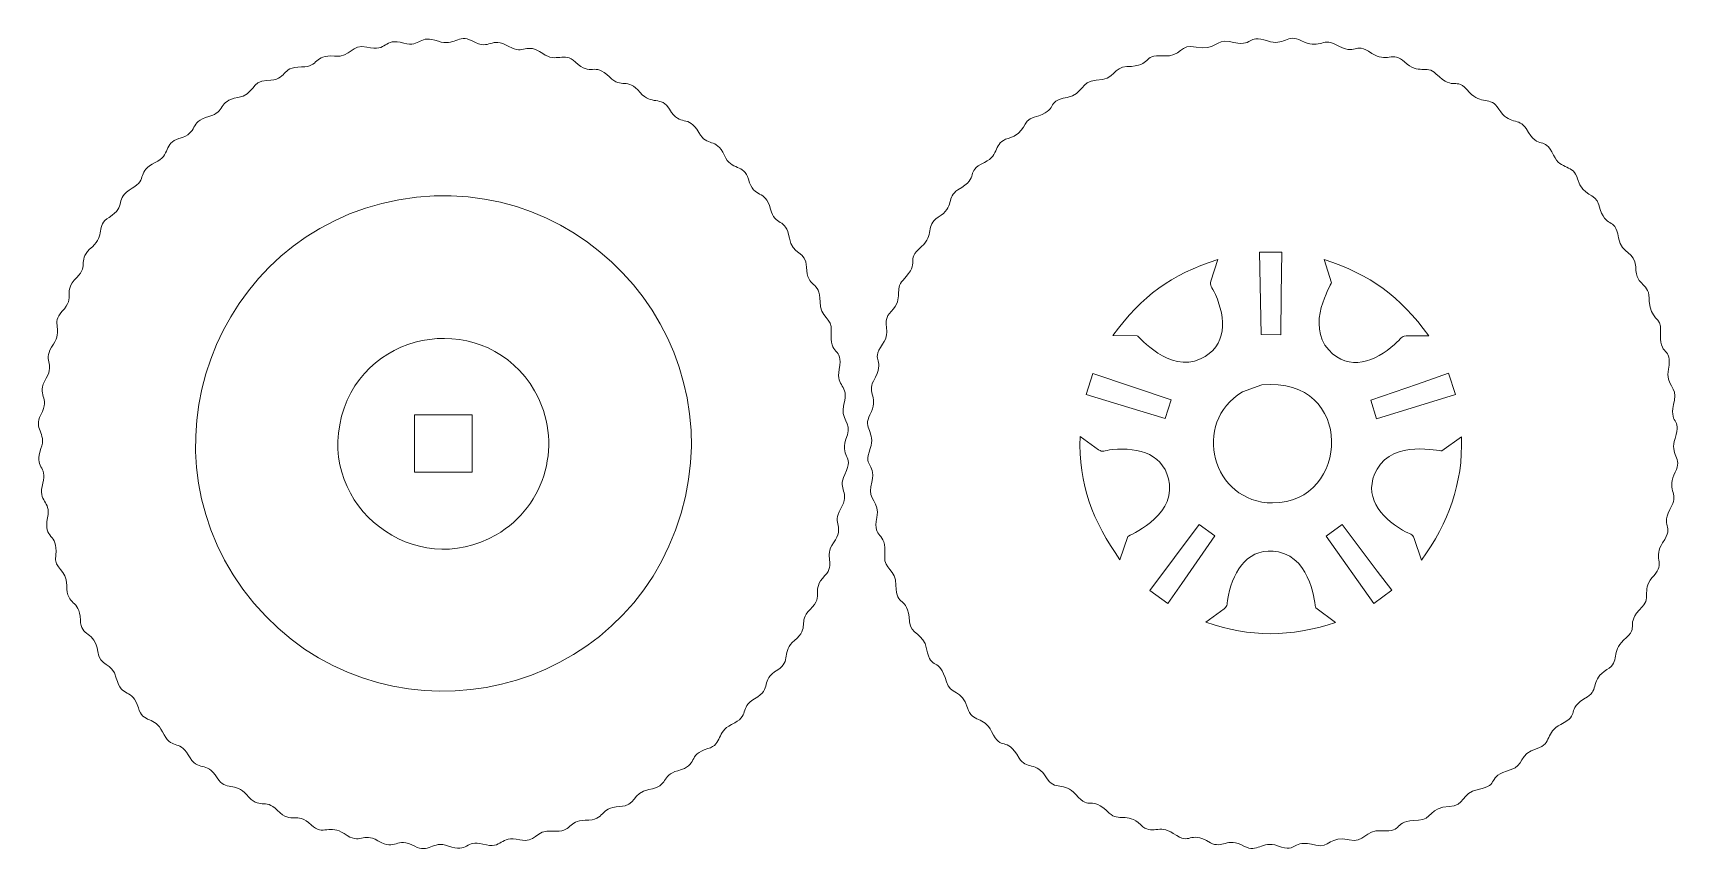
# Model space of a CAD drawing. Header units: millimetres. Extents: x -218 to 218, y -305 to 305.
# Drawn here: x -204.8 to -118.7, y -305.2 to -262.3 of the extents above; entities that cross this region are included whole.
import ezdxf

# ---------------------------------------------------------------- set-up
doc = ezdxf.new("R2010")
doc.units = ezdxf.units.MM
doc.header["$MEASUREMENT"] = 0
doc.layers.add('Camada 1', color=7, linetype='Continuous')

msp = doc.modelspace()

# ---------------------------------------------------------------- linework, layer by layer
at = {"layer": 'Camada 1', "lineweight": 9}
for points, knots in [([(-163.716, -276.3352), (-163.7201, -277.1496), (-163.0669, -277.1941), (-163.128, -277.8349), (-163.128, -277.8349), (-163.2641, -279.2618), (-162.4774, -278.619), (-162.7173, -279.8647), (-162.7173, -279.8647), (-162.9035, -280.8314), (-162.1789, -280.6114), (-162.4699, -281.6754), (-162.4699, -281.6754), (-162.6846, -282.4603), (-162.0653, -282.6744), (-162.2905, -283.2771), (-162.2905, -283.2771), (-162.7923, -284.6202), (-161.8636, -284.2026), (-162.4198, -285.3444), (-162.4198, -285.3444), (-162.85, -286.2275), (-162.0928, -286.2045), (-162.648, -287.1564), (-162.648, -287.1564), (-163.1254, -287.975), (-162.385, -288.0178), (-163.0199, -288.9213), (-163.0199, -288.9213), (-163.5354, -289.6548), (-162.8822, -290.0182), (-163.4642, -290.6242), (-163.4642, -290.6242), (-164.2567, -291.4493), (-163.4269, -291.5993), (-164.2394, -292.4049), (-164.2394, -292.4049), (-164.9118, -293.0716), (-164.209, -293.3043), (-165.0541, -294.0131), (-165.0541, -294.0131), (-165.7418, -294.5899), (-165.2071, -295.1095), (-165.9252, -295.5433), (-165.9252, -295.5433), (-166.9042, -296.1347), (-166.1413, -296.4969), (-167.1366, -297.0628), (-167.1366, -297.0628), (-167.9577, -297.5296), (-167.3392, -297.9431), (-168.3399, -298.4052), (-168.3399, -298.4052), (-169.1509, -298.7797), (-168.769, -299.4247), (-169.5757, -299.6576), (-169.5757, -299.6576), (-170.6726, -299.9744), (-170.0336, -300.5254), (-171.1389, -300.812), (-171.1389, -300.812), (-172.051, -301.0485), (-171.5624, -301.6091), (-172.6482, -301.7974), (-172.6482, -301.7974), (-173.5289, -301.9501), (-173.326, -302.6693), (-174.1654, -302.6876), (-174.1654, -302.6876), (-175.3075, -302.7124), (-174.8308, -303.4036), (-175.975, -303.3975), (-175.975, -303.3975), (-176.9228, -303.3924), (-176.5866, -304.0564), (-177.6885, -303.9585), (-177.6885, -303.9585), (-178.5818, -303.8791), (-178.5674, -304.6253), (-179.3841, -304.426), (-179.3841, -304.426), (-180.496, -304.1546), (-180.2124, -304.9455), (-181.3153, -304.6438), (-181.3153, -304.6438), (-182.2294, -304.3938), (-182.0782, -305.1214), (-183.1162, -304.7415), (-183.1162, -304.7415), (-183.9585, -304.4333), (-184.1371, -305.1584), (-184.8755, -304.7537), (-184.8755, -304.7537), (-185.88, -304.203), (-185.8076, -305.0418), (-186.7963, -304.4655), (-186.7963, -304.4655), (-187.6146, -303.9885), (-187.6586, -304.7281), (-188.5612, -304.0938), (-188.5612, -304.0938), (-189.2946, -303.5784), (-189.6584, -304.2312), (-190.264, -303.6495), (-190.264, -303.6495), (-191.0887, -302.8574), (-191.2392, -303.6867), (-192.0448, -302.8742), (-192.0448, -302.8742), (-192.7107, -302.2026), (-192.9475, -302.9031), (-193.653, -302.0597), (-193.653, -302.0597), (-194.2275, -301.3729), (-194.7502, -301.9059), (-195.1831, -301.1884), (-195.1831, -301.1884), (-195.7735, -300.2098), (-196.1366, -300.9725), (-196.7026, -299.977), (-196.7026, -299.977), (-197.1695, -299.1558), (-197.5801, -299.7762), (-198.0452, -298.7736), (-198.0452, -298.7736), (-198.4222, -297.9607), (-199.0644, -298.345), (-199.2976, -297.538), (-199.2976, -297.538), (-199.6145, -296.4412), (-200.1652, -297.0801), (-200.4518, -295.9749), (-200.4518, -295.9749), (-200.6672, -295.1443), (-201.3124, -295.3776), (-201.4202, -294.5887), (-201.4202, -294.5887), (-201.5672, -293.5133), (-202.3082, -293.832), (-202.3275, -292.9482), (-202.3275, -292.9482), (-202.3524, -291.8062), (-203.0434, -292.2834), (-203.0373, -291.1387), (-203.0373, -291.1387), (-203.0327, -290.277), (-203.7134, -290.3405), (-203.6141, -289.5485), (-203.6141, -289.5485), (-203.4675, -288.3789), (-204.2774, -288.7808), (-204.0362, -287.6091), (-204.0362, -287.6091), (-203.8428, -286.67), (-204.5733, -286.857), (-204.2837, -285.7984), (-204.2837, -285.7984), (-204.0339, -284.885), (-204.762, -285.0326), (-204.3816, -283.9974), (-204.3816, -283.9974), (-204.0733, -283.1584), (-204.7983, -282.9751), (-204.3937, -282.2381), (-204.3937, -282.2381), (-203.843, -281.2352), (-204.6815, -281.3055), (-204.1056, -280.3174), (-204.1056, -280.3174), (-203.6283, -279.4986), (-204.3684, -279.4554), (-203.7338, -278.5524), (-203.7338, -278.5524), (-203.2178, -277.8181), (-203.8719, -277.4566), (-203.2891, -276.8495), (-203.2891, -276.8495), (-202.4978, -276.0253), (-203.3265, -275.8735), (-202.5142, -275.0688), (-202.5142, -275.0688), (-201.8419, -274.4028), (-202.5443, -274.1691), (-201.6995, -273.4605), (-201.6995, -273.4605), (-201.0121, -272.8839), (-201.5468, -272.3651), (-200.8285, -271.9304), (-200.8285, -271.9304), (-199.8481, -271.3371), (-200.6124, -270.9761), (-199.617, -270.411), (-199.617, -270.411), (-198.797, -269.9455), (-199.4106, -269.5288), (-198.4136, -269.0684), (-198.4136, -269.0684), (-197.6032, -268.6942), (-197.9844, -268.0488), (-197.1779, -267.8158), (-197.1779, -267.8158), (-196.0796, -267.4985), (-196.7211, -266.949), (-195.6145, -266.6617), (-195.6145, -266.6617), (-194.7022, -266.4248), (-195.1915, -265.8648), (-194.1053, -265.6763), (-194.1053, -265.6763), (-193.2256, -265.5236), (-193.4257, -264.8033), (-192.5879, -264.7863), (-192.5879, -264.7863), (-191.4484, -264.7632), (-191.9226, -264.07), (-190.7786, -264.0761), (-190.7786, -264.0761), (-189.8306, -264.0812), (-190.1668, -263.4171), (-189.0651, -263.515), (-189.0651, -263.515), (-188.1712, -263.5944), (-188.1875, -262.8484), (-187.3692, -263.0481), (-187.3692, -263.0481), (-186.2566, -263.3197), (-186.5422, -262.5279), (-185.438, -262.8299), (-185.438, -262.8299), (-184.5244, -263.0798), (-184.6731, -262.3514), (-183.6373, -262.732), (-183.6373, -262.732), (-182.7982, -263.0403), (-182.6162, -262.3152), (-181.878, -262.7198), (-181.878, -262.7198), (-180.8734, -263.2705), (-180.9462, -262.4322), (-179.9573, -263.0081), (-179.9573, -263.0081), (-179.1388, -263.4848), (-179.095, -262.7454), (-178.1923, -263.3798), (-178.1923, -263.3798), (-177.4579, -263.8959), (-177.0964, -263.2413), (-176.4893, -263.8244), (-176.4893, -263.8244), (-175.6652, -264.6159), (-175.5139, -263.7872), (-174.7085, -264.5995), (-174.7085, -264.5995), (-174.0424, -265.2714), (-173.8091, -264.5692), (-173.1003, -265.4142), (-173.1003, -265.4142), (-172.5233, -266.1022), (-172.004, -265.5667), (-171.5704, -266.2853), (-171.5704, -266.2853), (-170.9804, -267.2632), (-170.6178, -266.5013), (-170.0509, -267.4966), (-170.0509, -267.4966), (-169.5827, -268.3186), (-169.1706, -267.6989), (-168.7083, -268.7001), (-168.7083, -268.7001), (-168.3342, -269.5104), (-167.6885, -269.1292), (-167.4558, -269.9359), (-167.4558, -269.9359), (-167.1392, -271.0334), (-166.5909, -270.3911), (-166.3018, -271.499), (-166.3018, -271.499), (-166.0636, -272.4115), (-165.5036, -271.927), (-165.3162, -273.0081), (-165.3162, -273.0081), (-165.1638, -273.8873), (-164.4429, -273.6886), (-164.4259, -274.5254), (-164.4259, -274.5254), (-164.4028, -275.6657), (-163.7111, -275.1896), (-163.716, -276.3352)], [0, 0, 0, 0, 0.0136986, 0.0136986, 0.0136986, 0.0136986, 0.0273973, 0.0273973, 0.0273973, 0.0273973, 0.0410959, 0.0410959, 0.0410959, 0.0410959, 0.0547945, 0.0547945, 0.0547945, 0.0547945, 0.0684932, 0.0684932, 0.0684932, 0.0684932, 0.0821918, 0.0821918, 0.0821918, 0.0821918, 0.0958904, 0.0958904, 0.0958904, 0.0958904, 0.109589, 0.109589, 0.109589, 0.109589, 0.1232877, 0.1232877, 0.1232877, 0.1232877, 0.1369863, 0.1369863, 0.1369863, 0.1369863, 0.1506849, 0.1506849, 0.1506849, 0.1506849, 0.1643836, 0.1643836, 0.1643836, 0.1643836, 0.1780822, 0.1780822, 0.1780822, 0.1780822, 0.1917808, 0.1917808, 0.1917808, 0.1917808, 0.2054795, 0.2054795, 0.2054795, 0.2054795, 0.2191781, 0.2191781, 0.2191781, 0.2191781, 0.2328767, 0.2328767, 0.2328767, 0.2328767, 0.2465753, 0.2465753, 0.2465753, 0.2465753, 0.260274, 0.260274, 0.260274, 0.260274, 0.2739726, 0.2739726, 0.2739726, 0.2739726, 0.2876712, 0.2876712, 0.2876712, 0.2876712, 0.3013699, 0.3013699, 0.3013699, 0.3013699, 0.3150685, 0.3150685, 0.3150685, 0.3150685, 0.3287671, 0.3287671, 0.3287671, 0.3287671, 0.3424658, 0.3424658, 0.3424658, 0.3424658, 0.3561644, 0.3561644, 0.3561644, 0.3561644, 0.369863, 0.369863, 0.369863, 0.369863, 0.3835616, 0.3835616, 0.3835616, 0.3835616, 0.3972603, 0.3972603, 0.3972603, 0.3972603, 0.4109589, 0.4109589, 0.4109589, 0.4109589, 0.4246575, 0.4246575, 0.4246575, 0.4246575, 0.4383562, 0.4383562, 0.4383562, 0.4383562, 0.4520548, 0.4520548, 0.4520548, 0.4520548, 0.4657534, 0.4657534, 0.4657534, 0.4657534, 0.4794521, 0.4794521, 0.4794521, 0.4794521, 0.4931507, 0.4931507, 0.4931507, 0.4931507, 0.5068493, 0.5068493, 0.5068493, 0.5068493, 0.5205479, 0.5205479, 0.5205479, 0.5205479, 0.5342466, 0.5342466, 0.5342466, 0.5342466, 0.5479452, 0.5479452, 0.5479452, 0.5479452, 0.5616438, 0.5616438, 0.5616438, 0.5616438, 0.5753425, 0.5753425, 0.5753425, 0.5753425, 0.5890411, 0.5890411, 0.5890411, 0.5890411, 0.6027397, 0.6027397, 0.6027397, 0.6027397, 0.6164384, 0.6164384, 0.6164384, 0.6164384, 0.630137, 0.630137, 0.630137, 0.630137, 0.6438356, 0.6438356, 0.6438356, 0.6438356, 0.6575342, 0.6575342, 0.6575342, 0.6575342, 0.6712329, 0.6712329, 0.6712329, 0.6712329, 0.6849315, 0.6849315, 0.6849315, 0.6849315, 0.6986301, 0.6986301, 0.6986301, 0.6986301, 0.7123288, 0.7123288, 0.7123288, 0.7123288, 0.7260274, 0.7260274, 0.7260274, 0.7260274, 0.739726, 0.739726, 0.739726, 0.739726, 0.7534247, 0.7534247, 0.7534247, 0.7534247, 0.7671233, 0.7671233, 0.7671233, 0.7671233, 0.7808219, 0.7808219, 0.7808219, 0.7808219, 0.7945205, 0.7945205, 0.7945205, 0.7945205, 0.8082192, 0.8082192, 0.8082192, 0.8082192, 0.8219178, 0.8219178, 0.8219178, 0.8219178, 0.8356164, 0.8356164, 0.8356164, 0.8356164, 0.8493151, 0.8493151, 0.8493151, 0.8493151, 0.8630137, 0.8630137, 0.8630137, 0.8630137, 0.8767123, 0.8767123, 0.8767123, 0.8767123, 0.890411, 0.890411, 0.890411, 0.890411, 0.9041096, 0.9041096, 0.9041096, 0.9041096, 0.9178082, 0.9178082, 0.9178082, 0.9178082, 0.9315068, 0.9315068, 0.9315068, 0.9315068, 0.9452055, 0.9452055, 0.9452055, 0.9452055, 0.9589041, 0.9589041, 0.9589041, 0.9589041, 0.9726027, 0.9726027, 0.9726027, 0.9726027, 1, 1, 1, 1]), ([(-120.4311, -276.3255), (-120.3816, -277.2373), (-119.7924, -277.1532), (-119.843, -277.8253), (-119.843, -277.8253), (-119.954, -279.296), (-119.1925, -278.6096), (-119.4325, -279.8551), (-119.4325, -279.8551), (-119.5926, -280.6861), (-118.9571, -280.8223), (-119.122, -281.464), (-119.122, -281.464), (-119.4791, -282.8535), (-118.6786, -282.3054), (-119.087, -283.4667), (-119.087, -283.4667), (-119.3888, -284.325), (-118.6715, -284.4912), (-119.0749, -285.2259), (-119.0749, -285.2259), (-119.5625, -286.1139), (-118.9059, -286.3556), (-119.2501, -286.9681), (-119.2501, -286.9681), (-119.9538, -288.2199), (-119.0397, -287.8951), (-119.735, -288.9117), (-119.735, -288.9117), (-120.2486, -289.6626), (-119.5994, -290.0106), (-120.1793, -290.6146), (-120.1793, -290.6146), (-120.8818, -291.3463), (-120.3071, -291.7477), (-120.7993, -292.2518), (-120.7993, -292.2518), (-121.8024, -293.2792), (-120.8358, -293.1991), (-121.7692, -294.0035), (-121.7692, -294.0035), (-122.4603, -294.5992), (-121.9243, -295.1006), (-122.6404, -295.5337), (-122.6404, -295.5337), (-123.508, -296.0583), (-123.0572, -296.5967), (-123.6642, -296.955), (-123.6642, -296.955), (-124.8994, -297.6841), (-123.9427, -297.8622), (-125.0551, -298.3956), (-125.0551, -298.3956), (-125.8755, -298.7889), (-125.4854, -299.4143), (-126.2909, -299.6481), (-126.2909, -299.6481), (-127.2649, -299.9307), (-126.9683, -300.5669), (-127.6475, -300.7561), (-127.6475, -300.7561), (-129.0298, -301.1411), (-128.1506, -301.5589), (-129.3632, -301.7877), (-129.3632, -301.7877), (-130.258, -301.9566), (-130.0432, -302.6592), (-130.8804, -302.6779), (-130.8804, -302.6779), (-131.892, -302.7004), (-131.7766, -303.3896), (-132.4787, -303.3965), (-132.4787, -303.3965), (-133.9124, -303.4102), (-133.1731, -304.042), (-134.4035, -303.9487), (-134.4035, -303.9487), (-135.3109, -303.88), (-135.2854, -304.6148), (-136.0992, -304.4163), (-136.0992, -304.4163), (-137.0836, -304.1761), (-137.1483, -304.8719), (-137.8287, -304.697), (-137.8287, -304.697), (-139.218, -304.3401), (-138.6687, -305.1408), (-139.8314, -304.732), (-139.8314, -304.732), (-140.6898, -304.4302), (-140.8567, -305.1475), (-141.5905, -304.7441), (-141.5905, -304.7441), (-142.4776, -304.2564), (-142.7202, -304.9132), (-143.3328, -304.5687), (-143.3328, -304.5687), (-144.5834, -303.8655), (-144.2598, -304.779), (-145.2763, -304.0842), (-145.2763, -304.0842), (-146.0281, -303.5703), (-146.3747, -304.2197), (-146.9792, -303.6398), (-146.9792, -303.6398), (-147.7107, -302.9379), (-148.1133, -303.5117), (-148.6164, -303.0198), (-148.6164, -303.0198), (-149.6413, -302.0178), (-149.5657, -302.982), (-150.3682, -302.05), (-150.3682, -302.05), (-150.9632, -301.3591), (-151.465, -301.8946), (-151.8983, -301.1787), (-151.8983, -301.1787), (-152.4239, -300.3102), (-152.9609, -300.7624), (-153.3196, -300.1549), (-153.3196, -300.1549), (-154.0487, -298.9198), (-154.2267, -299.8764), (-154.7603, -298.764), (-154.7603, -298.764), (-155.1537, -297.9438), (-155.779, -298.3334), (-156.0127, -297.5283), (-156.0127, -297.5283), (-156.2954, -296.5545), (-156.9311, -296.8513), (-157.1206, -296.1716), (-157.1206, -296.1716), (-157.5064, -294.7877), (-157.9229, -295.6702), (-158.1523, -294.4557), (-158.1523, -294.4557), (-158.3121, -293.6096), (-158.9872, -293.7288), (-159.0403, -293.0348), (-159.0403, -293.0348), (-159.1525, -291.5688), (-159.7442, -292.3621), (-159.7525, -291.1291), (-159.7525, -291.1291), (-159.7581, -290.3016), (-160.3903, -290.2868), (-160.3407, -289.629), (-160.3407, -289.629), (-160.2297, -288.1583), (-160.9916, -288.8447), (-160.7514, -287.5994), (-160.7514, -287.5994), (-160.5914, -286.7695), (-161.2263, -286.6319), (-161.0618, -285.9904), (-161.0618, -285.9904), (-160.7051, -284.5994), (-161.5058, -285.1508), (-161.0967, -283.9878), (-161.0967, -283.9878), (-160.7949, -283.1301), (-161.5121, -282.9628), (-161.1089, -282.2285), (-161.1089, -282.2285), (-160.621, -281.34), (-161.278, -281.0993), (-160.9335, -280.4864), (-160.9335, -280.4864), (-160.2304, -279.2355), (-161.1438, -279.5585), (-160.4489, -278.5427), (-160.4489, -278.5427), (-159.9349, -277.7914), (-160.5847, -277.4448), (-160.0043, -276.8399), (-160.0043, -276.8399), (-159.3026, -276.1085), (-159.8766, -275.7061), (-159.3845, -275.2026), (-159.3845, -275.2026), (-158.3816, -274.1765), (-159.3474, -274.2546), (-158.4146, -273.4509), (-158.4146, -273.4509), (-157.7239, -272.8559), (-158.2596, -272.3543), (-157.5436, -271.9208), (-157.5436, -271.9208), (-156.6747, -271.3948), (-157.1272, -270.8583), (-156.5195, -270.4995), (-156.5195, -270.4995), (-155.2846, -269.7703), (-156.241, -269.5918), (-155.1288, -269.0587), (-155.1288, -269.0587), (-154.309, -268.6657), (-154.698, -268.0398), (-153.8929, -267.8062), (-153.8929, -267.8062), (-152.9181, -267.5233), (-153.216, -266.8879), (-152.5362, -266.6983), (-152.5362, -266.6983), (-151.1531, -266.3125), (-152.0328, -265.8949), (-150.8204, -265.6666), (-150.8204, -265.6666), (-149.9262, -265.4982), (-150.1407, -264.7954), (-149.303, -264.7766), (-149.303, -264.7766), (-148.2898, -264.7539), (-148.408, -264.0644), (-147.7049, -264.0578), (-147.7049, -264.0578), (-146.272, -264.0444), (-147.01, -263.4119), (-145.7803, -263.5054), (-145.7803, -263.5054), (-144.8728, -263.5744), (-144.898, -262.8391), (-144.0844, -263.0385), (-144.0844, -263.0385), (-143.1016, -263.2794), (-143.0359, -262.5826), (-142.3548, -262.7572), (-142.3548, -262.7572), (-140.963, -263.1139), (-141.5158, -262.313), (-140.3523, -262.7224), (-140.3523, -262.7224), (-139.4947, -263.0241), (-139.3279, -262.3067), (-138.5932, -262.7102), (-138.5932, -262.7102), (-137.7051, -263.1979), (-137.464, -262.5415), (-136.851, -262.8857), (-136.851, -262.8857), (-135.5992, -263.5886), (-135.9244, -262.6753), (-134.9075, -263.3702), (-134.9075, -263.3702), (-134.1558, -263.8839), (-133.8094, -263.2343), (-133.2045, -263.8147), (-133.2045, -263.8147), (-132.4732, -264.5164), (-132.0705, -263.9427), (-131.5669, -264.4347), (-131.5669, -264.4347), (-130.541, -265.4371), (-130.6199, -264.4713), (-129.8155, -265.4046), (-129.8155, -265.4046), (-129.2202, -266.0953), (-128.7185, -265.5596), (-128.2854, -266.2757), (-128.2854, -266.2757), (-127.7608, -267.1432), (-127.2227, -266.6925), (-126.864, -267.2997), (-126.864, -267.2997), (-126.1336, -268.5355), (-125.9577, -267.5773), (-125.4234, -268.6905), (-125.4234, -268.6905), (-125.0299, -269.5104), (-124.404, -269.1215), (-124.1709, -269.9263), (-124.1709, -269.9263), (-123.8888, -270.9002), (-123.2524, -270.6034), (-123.0632, -271.2829), (-123.0632, -271.2829), (-122.6791, -272.6627), (-122.2593, -271.7892), (-122.0313, -272.9985), (-122.0313, -272.9985), (-121.8627, -273.8926), (-121.1594, -273.6796), (-121.1411, -274.5157), (-121.1411, -274.5157), (-121.1164, -275.6414), (-120.3867, -275.2473), (-120.4311, -276.3255)], [0, 0, 0, 0, 0.0136986, 0.0136986, 0.0136986, 0.0136986, 0.0273973, 0.0273973, 0.0273973, 0.0273973, 0.0410959, 0.0410959, 0.0410959, 0.0410959, 0.0547945, 0.0547945, 0.0547945, 0.0547945, 0.0684932, 0.0684932, 0.0684932, 0.0684932, 0.0821918, 0.0821918, 0.0821918, 0.0821918, 0.0958904, 0.0958904, 0.0958904, 0.0958904, 0.109589, 0.109589, 0.109589, 0.109589, 0.1232877, 0.1232877, 0.1232877, 0.1232877, 0.1369863, 0.1369863, 0.1369863, 0.1369863, 0.1506849, 0.1506849, 0.1506849, 0.1506849, 0.1643836, 0.1643836, 0.1643836, 0.1643836, 0.1780822, 0.1780822, 0.1780822, 0.1780822, 0.1917808, 0.1917808, 0.1917808, 0.1917808, 0.2054795, 0.2054795, 0.2054795, 0.2054795, 0.2191781, 0.2191781, 0.2191781, 0.2191781, 0.2328767, 0.2328767, 0.2328767, 0.2328767, 0.2465753, 0.2465753, 0.2465753, 0.2465753, 0.260274, 0.260274, 0.260274, 0.260274, 0.2739726, 0.2739726, 0.2739726, 0.2739726, 0.2876712, 0.2876712, 0.2876712, 0.2876712, 0.3013699, 0.3013699, 0.3013699, 0.3013699, 0.3150685, 0.3150685, 0.3150685, 0.3150685, 0.3287671, 0.3287671, 0.3287671, 0.3287671, 0.3424658, 0.3424658, 0.3424658, 0.3424658, 0.3561644, 0.3561644, 0.3561644, 0.3561644, 0.369863, 0.369863, 0.369863, 0.369863, 0.3835616, 0.3835616, 0.3835616, 0.3835616, 0.3972603, 0.3972603, 0.3972603, 0.3972603, 0.4109589, 0.4109589, 0.4109589, 0.4109589, 0.4246575, 0.4246575, 0.4246575, 0.4246575, 0.4383562, 0.4383562, 0.4383562, 0.4383562, 0.4520548, 0.4520548, 0.4520548, 0.4520548, 0.4657534, 0.4657534, 0.4657534, 0.4657534, 0.4794521, 0.4794521, 0.4794521, 0.4794521, 0.4931507, 0.4931507, 0.4931507, 0.4931507, 0.5068493, 0.5068493, 0.5068493, 0.5068493, 0.5205479, 0.5205479, 0.5205479, 0.5205479, 0.5342466, 0.5342466, 0.5342466, 0.5342466, 0.5479452, 0.5479452, 0.5479452, 0.5479452, 0.5616438, 0.5616438, 0.5616438, 0.5616438, 0.5753425, 0.5753425, 0.5753425, 0.5753425, 0.5890411, 0.5890411, 0.5890411, 0.5890411, 0.6027397, 0.6027397, 0.6027397, 0.6027397, 0.6164384, 0.6164384, 0.6164384, 0.6164384, 0.630137, 0.630137, 0.630137, 0.630137, 0.6438356, 0.6438356, 0.6438356, 0.6438356, 0.6575342, 0.6575342, 0.6575342, 0.6575342, 0.6712329, 0.6712329, 0.6712329, 0.6712329, 0.6849315, 0.6849315, 0.6849315, 0.6849315, 0.6986301, 0.6986301, 0.6986301, 0.6986301, 0.7123288, 0.7123288, 0.7123288, 0.7123288, 0.7260274, 0.7260274, 0.7260274, 0.7260274, 0.739726, 0.739726, 0.739726, 0.739726, 0.7534247, 0.7534247, 0.7534247, 0.7534247, 0.7671233, 0.7671233, 0.7671233, 0.7671233, 0.7808219, 0.7808219, 0.7808219, 0.7808219, 0.7945205, 0.7945205, 0.7945205, 0.7945205, 0.8082192, 0.8082192, 0.8082192, 0.8082192, 0.8219178, 0.8219178, 0.8219178, 0.8219178, 0.8356164, 0.8356164, 0.8356164, 0.8356164, 0.8493151, 0.8493151, 0.8493151, 0.8493151, 0.8630137, 0.8630137, 0.8630137, 0.8630137, 0.8767123, 0.8767123, 0.8767123, 0.8767123, 0.890411, 0.890411, 0.890411, 0.890411, 0.9041096, 0.9041096, 0.9041096, 0.9041096, 0.9178082, 0.9178082, 0.9178082, 0.9178082, 0.9315068, 0.9315068, 0.9315068, 0.9315068, 0.9452055, 0.9452055, 0.9452055, 0.9452055, 0.9589041, 0.9589041, 0.9589041, 0.9589041, 0.9726027, 0.9726027, 0.9726027, 0.9726027, 1, 1, 1, 1]), ([(-185.701, -271.0148), (-175.7828, -269.2374), (-167.7872, -278.8873), (-171.2554, -288.2485), (-171.2554, -288.2485), (-174.6674, -297.458), (-186.8633, -299.6649), (-193.266, -292.0675), (-193.266, -292.0675), (-199.6987, -284.4344), (-195.364, -272.7469), (-185.701, -271.0148)], [0, 0, 0, 0, 0.25, 0.25, 0.25, 0.25, 0.5, 0.5, 0.5, 0.5, 1, 1, 1, 1]), ([(-139.6433, -275.9536), (-139.6433, -275.9536), (-139.6694, -278.0541), (-139.6694, -278.0541), (-139.6694, -278.0541), (-139.6694, -278.0541), (-140.6842, -278.0519), (-140.6842, -278.0519), (-140.6842, -278.0519), (-140.6842, -278.0519), (-140.7764, -273.7511), (-140.7764, -273.7511), (-140.7764, -273.7511), (-140.7764, -273.7511), (-139.6113, -273.7504), (-139.6113, -273.7504), (-139.6113, -273.7504), (-139.6113, -273.7504), (-139.6433, -275.9536), (-139.6433, -275.9536)], [0, 0, 0, 0, 0.1666667, 0.1666667, 0.1666667, 0.1666667, 0.3333333, 0.3333333, 0.3333333, 0.3333333, 0.5, 0.5, 0.5, 0.5, 0.6666667, 0.6666667, 0.6666667, 0.6666667, 1, 1, 1, 1]), ([(-143.3122, -275.2582), (-143.3794, -275.5232), (-143.281, -275.4916), (-143.0733, -275.9626), (-143.0733, -275.9626), (-142.5294, -277.1972), (-142.4361, -278.6619), (-143.8629, -279.3187), (-143.8629, -279.3187), (-145.4894, -280.0674), (-147.0549, -278.1489), (-147.1558, -278.105), (-147.1558, -278.105), (-147.1558, -278.105), (-148.4272, -278.0951), (-148.4272, -278.0951), (-148.4272, -278.0951), (-146.8723, -275.9895), (-145.435, -274.9449), (-142.9502, -274.1219), (-142.9502, -274.1219), (-142.9502, -274.1219), (-143.3122, -275.2582), (-143.3122, -275.2582)], [0, 0, 0, 0, 0.1428571, 0.1428571, 0.1428571, 0.1428571, 0.2857143, 0.2857143, 0.2857143, 0.2857143, 0.4285714, 0.4285714, 0.4285714, 0.4285714, 0.5714286, 0.5714286, 0.5714286, 0.5714286, 0.7142857, 0.7142857, 0.7142857, 0.7142857, 1, 1, 1, 1]), ([(-133.1298, -278.1169), (-133.4025, -278.1347), (-133.3423, -278.2192), (-133.7257, -278.5617), (-133.7257, -278.5617), (-134.732, -279.4606), (-136.0959, -280.002), (-137.1615, -278.8478), (-137.1615, -278.8478), (-138.3763, -277.5323), (-137.0354, -275.4505), (-137.0248, -275.341), (-137.0248, -275.341), (-137.0248, -275.341), (-137.409, -274.1269), (-137.409, -274.1269), (-137.409, -274.1269), (-134.9262, -274.9544), (-133.49, -276.0016), (-131.9392, -278.1098), (-131.9392, -278.1098), (-131.9392, -278.1098), (-133.1298, -278.1169), (-133.1298, -278.1169)], [0, 0, 0, 0, 0.1428571, 0.1428571, 0.1428571, 0.1428571, 0.2857143, 0.2857143, 0.2857143, 0.2857143, 0.4285714, 0.4285714, 0.4285714, 0.4285714, 0.5714286, 0.5714286, 0.5714286, 0.5714286, 0.7142857, 0.7142857, 0.7142857, 0.7142857, 1, 1, 1, 1]), ([(-180.6266, -288.5), (-184.8555, -290.941), (-189.953, -287.0299), (-188.6894, -282.3132), (-188.6894, -282.3132), (-187.4259, -277.597), (-181.0548, -276.7582), (-178.6135, -280.9867), (-178.6135, -280.9867), (-177.0958, -283.6154), (-177.9978, -286.9823), (-180.6266, -288.5)], [0, 0, 0, 0, 0.25, 0.25, 0.25, 0.25, 0.5, 0.5, 0.5, 0.5, 1, 1, 1, 1]), ([(-148.1785, -281.6761), (-148.1785, -281.6761), (-149.8292, -281.181), (-149.8292, -281.181), (-149.8292, -281.181), (-149.8292, -281.181), (-149.47, -280.0725), (-149.47, -280.0725), (-149.47, -280.0725), (-149.47, -280.0725), (-145.3939, -281.4581), (-145.3939, -281.4581), (-145.3939, -281.4581), (-145.3939, -281.4581), (-145.7094, -282.4227), (-145.7094, -282.4227), (-145.7094, -282.4227), (-145.7094, -282.4227), (-148.1785, -281.6761), (-148.1785, -281.6761)], [0, 0, 0, 0, 0.1666667, 0.1666667, 0.1666667, 0.1666667, 0.3333333, 0.3333333, 0.3333333, 0.3333333, 0.5, 0.5, 0.5, 0.5, 0.6666667, 0.6666667, 0.6666667, 0.6666667, 1, 1, 1, 1]), ([(-140.6508, -280.6677), (-135.7632, -280.2297), (-136.0193, -286.8365), (-140.0919, -286.8365), (-140.0919, -286.8365), (-143.236, -286.8365), (-144.3734, -282.6285), (-141.6613, -281.0421), (-141.6613, -281.0421), (-141.6613, -281.0421), (-140.6508, -280.6677), (-140.6508, -280.6677)], [0, 0, 0, 0, 0.25, 0.25, 0.25, 0.25, 0.5, 0.5, 0.5, 0.5, 1, 1, 1, 1]), ([(-132.537, -280.6318), (-132.537, -280.6318), (-130.9105, -280.0619), (-130.9105, -280.0619), (-130.9105, -280.0619), (-130.9105, -280.0619), (-130.55, -281.17), (-130.55, -281.17), (-130.55, -281.17), (-130.55, -281.17), (-134.6621, -282.4449), (-134.6621, -282.4449), (-134.6621, -282.4449), (-134.6621, -282.4449), (-134.9735, -281.4792), (-134.9735, -281.4792), (-134.9735, -281.4792), (-134.9735, -281.4792), (-132.537, -280.6318), (-132.537, -280.6318)], [0, 0, 0, 0, 0.1666667, 0.1666667, 0.1666667, 0.1666667, 0.3333333, 0.3333333, 0.3333333, 0.3333333, 0.5, 0.5, 0.5, 0.5, 0.6666667, 0.6666667, 0.6666667, 0.6666667, 1, 1, 1, 1]), ([(-184.8767, -285.2368), (-184.8767, -285.2368), (-181.8766, -285.2368), (-181.8766, -285.2368), (-181.8766, -285.2368), (-181.8766, -285.2368), (-181.8766, -282.2367), (-181.8766, -282.2367), (-181.8766, -282.2367), (-181.8766, -282.2367), (-184.8767, -282.2367), (-184.8767, -282.2367), (-184.8767, -282.2367), (-184.8767, -282.2367), (-184.8767, -285.2368), (-184.8767, -285.2368)], [0, 0, 0, 0, 0.2, 0.2, 0.2, 0.2, 0.4, 0.4, 0.4, 0.4, 0.6, 0.6, 0.6, 0.6, 1, 1, 1, 1]), ([(-149.1772, -284.0591), (-148.9459, -284.2051), (-148.9441, -284.1008), (-148.4337, -284.0497), (-148.4337, -284.0497), (-147.0903, -283.9156), (-145.6658, -284.2901), (-145.4827, -285.8485), (-145.4827, -285.8485), (-145.2748, -287.6179), (-147.5823, -288.5092), (-147.6577, -288.5943), (-147.6577, -288.5943), (-147.6577, -288.5943), (-148.0599, -289.7997), (-148.0599, -289.7997), (-148.0599, -289.7997), (-149.4841, -287.8243), (-150.2184, -285.8408), (-150.1438, -283.3656), (-150.1438, -283.3656), (-150.1438, -283.3656), (-149.1772, -284.0591), (-149.1772, -284.0591)], [0, 0, 0, 0, 0.1428571, 0.1428571, 0.1428571, 0.1428571, 0.2857143, 0.2857143, 0.2857143, 0.2857143, 0.4285714, 0.4285714, 0.4285714, 0.4285714, 0.5714286, 0.5714286, 0.5714286, 0.5714286, 0.7142857, 0.7142857, 0.7142857, 0.7142857, 1, 1, 1, 1]), ([(-132.7019, -288.6841), (-132.8032, -288.4303), (-132.8649, -288.5137), (-133.3091, -288.255), (-133.3091, -288.255), (-134.4749, -287.576), (-135.4112, -286.4456), (-134.6429, -285.0757), (-134.6429, -285.0757), (-133.767, -283.5139), (-131.3734, -284.1459), (-131.2655, -284.122), (-131.2655, -284.122), (-131.2655, -284.122), (-130.232, -283.3834), (-130.232, -283.3834), (-130.232, -283.3834), (-130.1602, -285.8564), (-130.9015, -287.8433), (-132.3275, -289.8138), (-132.3275, -289.8138), (-132.3275, -289.8138), (-132.7019, -288.6841), (-132.7019, -288.6841)], [0, 0, 0, 0, 0.1428571, 0.1428571, 0.1428571, 0.1428571, 0.2857143, 0.2857143, 0.2857143, 0.2857143, 0.4285714, 0.4285714, 0.4285714, 0.4285714, 0.5714286, 0.5714286, 0.5714286, 0.5714286, 0.7142857, 0.7142857, 0.7142857, 0.7142857, 1, 1, 1, 1]), ([(-144.8385, -291.0469), (-144.8385, -291.0469), (-145.5578, -292.0863), (-145.5578, -292.0863), (-145.5578, -292.0863), (-145.5578, -292.0863), (-146.5003, -291.4012), (-146.5003, -291.4012), (-146.5003, -291.4012), (-146.5003, -291.4012), (-143.9235, -287.9537), (-143.9235, -287.9537), (-143.9235, -287.9537), (-143.9235, -287.9537), (-143.104, -288.5523), (-143.104, -288.5523), (-143.104, -288.5523), (-143.104, -288.5523), (-144.8385, -291.0469), (-144.8385, -291.0469)], [0, 0, 0, 0, 0.1666667, 0.1666667, 0.1666667, 0.1666667, 0.3333333, 0.3333333, 0.3333333, 0.3333333, 0.5, 0.5, 0.5, 0.5, 0.6666667, 0.6666667, 0.6666667, 0.6666667, 1, 1, 1, 1]), ([(-134.6338, -290.3889), (-134.6338, -290.3889), (-133.8674, -291.3941), (-133.8674, -291.3941), (-133.8674, -291.3941), (-133.8674, -291.3941), (-134.8092, -292.0802), (-134.8092, -292.0802), (-134.8092, -292.0802), (-134.8092, -292.0802), (-137.2918, -288.564), (-137.2918, -288.564), (-137.2918, -288.564), (-137.2918, -288.564), (-136.4702, -287.9687), (-136.4702, -287.9687), (-136.4702, -287.9687), (-136.4702, -287.9687), (-134.6338, -290.3889), (-134.6338, -290.3889)], [0, 0, 0, 0, 0.1666667, 0.1666667, 0.1666667, 0.1666667, 0.3333333, 0.3333333, 0.3333333, 0.3333333, 0.5, 0.5, 0.5, 0.5, 0.6666667, 0.6666667, 0.6666667, 0.6666667, 1, 1, 1, 1]), ([(-142.62, -292.3569), (-142.4097, -292.1816), (-142.5081, -292.1494), (-142.3991, -291.6465), (-142.3991, -291.6465), (-142.1135, -290.3279), (-141.3282, -289.0883), (-139.7877, -289.3956), (-139.7877, -289.3956), (-138.0316, -289.7461), (-137.8931, -292.2175), (-137.837, -292.313), (-137.837, -292.313), (-137.837, -292.313), (-136.8124, -293.0694), (-136.8124, -293.0694), (-136.8124, -293.0694), (-139.139, -293.8573), (-141.2552, -293.8562), (-143.5806, -293.0633), (-143.5806, -293.0633), (-143.5806, -293.0633), (-142.62, -292.3569), (-142.62, -292.3569)], [0, 0, 0, 0, 0.1428571, 0.1428571, 0.1428571, 0.1428571, 0.2857143, 0.2857143, 0.2857143, 0.2857143, 0.4285714, 0.4285714, 0.4285714, 0.4285714, 0.5714286, 0.5714286, 0.5714286, 0.5714286, 0.7142857, 0.7142857, 0.7142857, 0.7142857, 1, 1, 1, 1])]:
    msp.add_open_spline(points, degree=3, knots=knots, dxfattribs=at)

doc.saveas('drawing.dxf')
